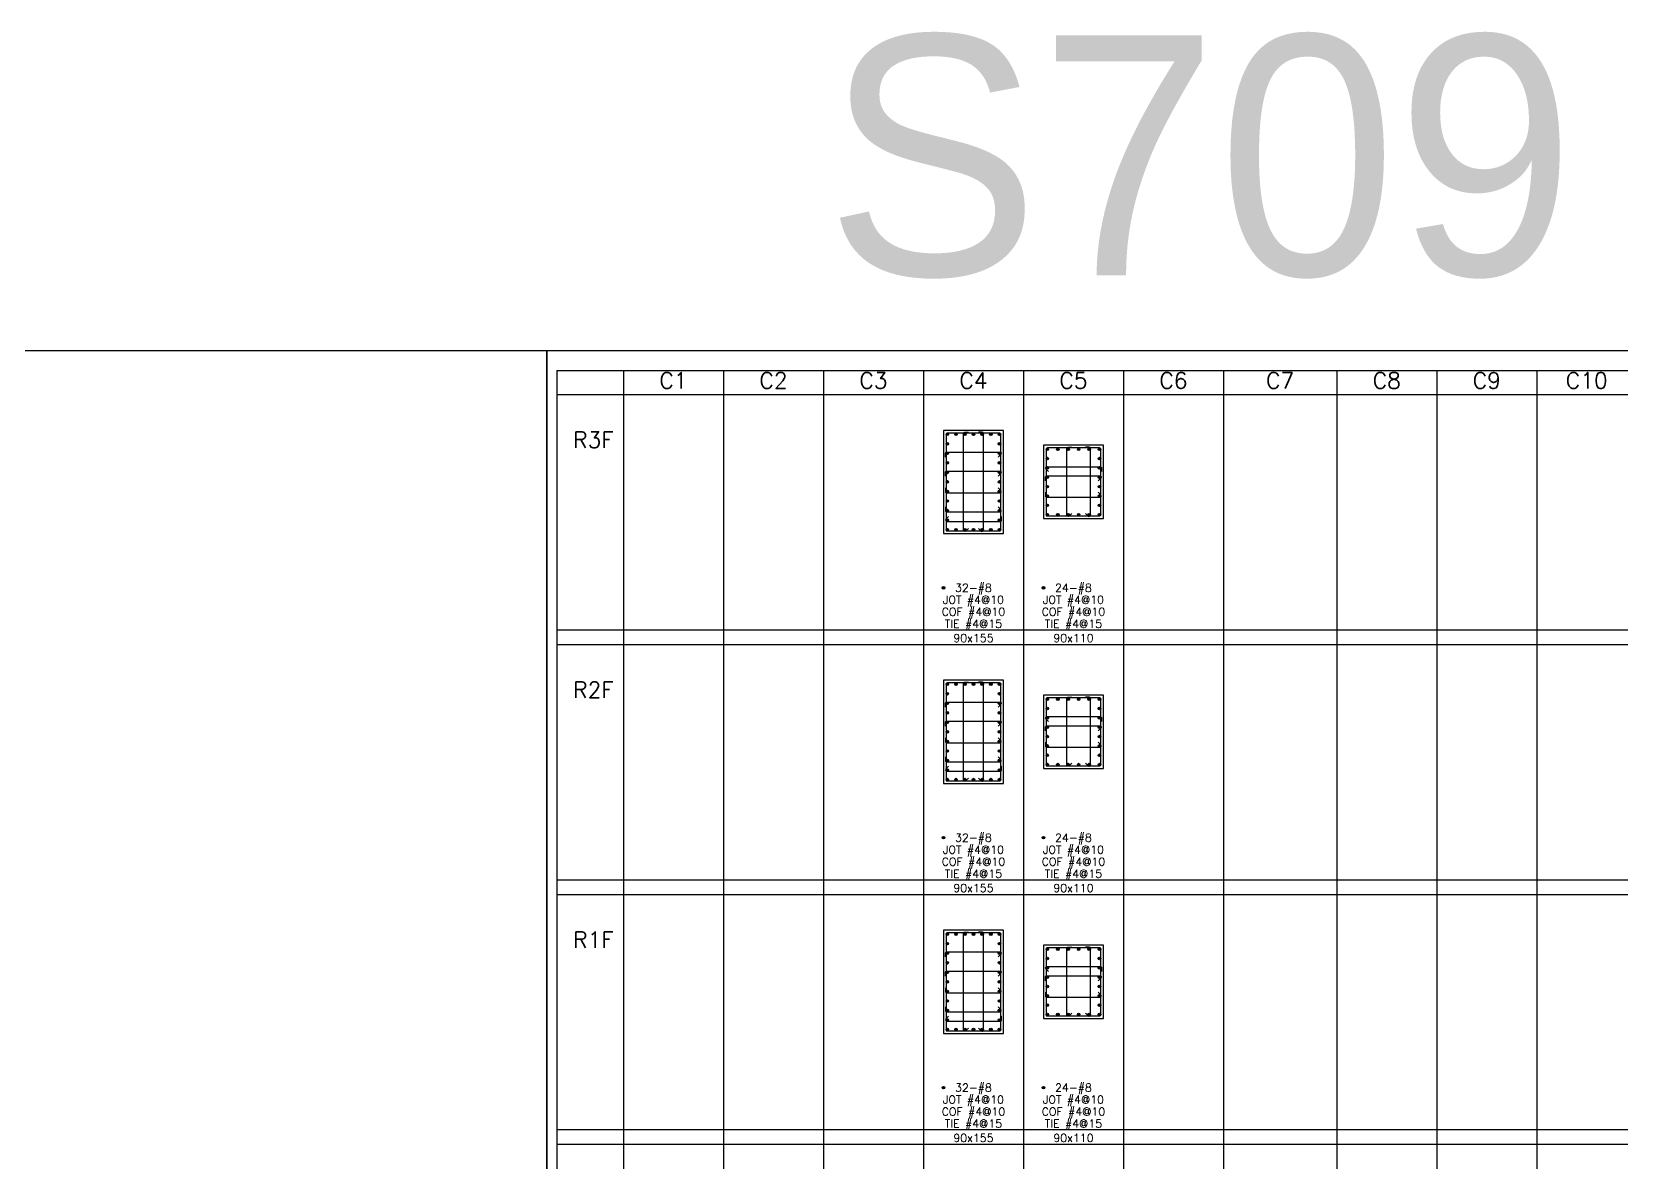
# Model space of a CAD drawing. Header units: millimetres. Extents: x 0 to 31920, y -6088 to 2522.
# Drawn here: x 24764 to 27148, y 826 to 2522 of the extents above; entities that cross this region are included whole.
import ezdxf
from ezdxf.enums import TextEntityAlignment as Align

# ---------------------------------------------------------------- set-up
doc = ezdxf.new("R2010")
doc.units = ezdxf.units.MM
doc.header["$MEASUREMENT"] = 0
for name, color, linetype in [('DwFm', 7, 'Continuous'), ('S-DIM', 2, 'Continuous'), ('S-RC', 130, 'Continuous'), ('S-REINF', 6, 'Continuous'), ('S-REINFD', 201, 'Continuous'), ('S-STUD', 1, 'Continuous'), ('S-TEXT', 2, 'Continuous')]:
    doc.layers.add(name, color=color, linetype=linetype)
doc.styles.add('CS4', font='romans.shx', dxfattribs={"width": 0.8, "bigfont": 'lsp.shx'})
doc.styles.add('HELOPEN', font='helopen.shx')

# ---------------------------------------------------------------- blocks, each defined once
blk = doc.blocks.new('繪圖範圍')
blk.add_lwpolyline([(0, 51.1), (79.8, 51.1), (79.8, 0), (0, 0)], close=True)
blk = doc.blocks.new('A$C169c4782')
at = {"layer": 'S-REINFD'}
h = blk.add_hatch(color=256, dxfattribs=at)
edge = h.paths.add_edge_path()
edge.add_arc((485.9, 1815.3), 1.91, 0, 360)
h = blk.add_hatch(color=256, dxfattribs=at)
edge = h.paths.add_edge_path()
edge.add_arc((498.9, 1815.3), 1.91, 0, 360)
h = blk.add_hatch(color=256, dxfattribs=at)
edge = h.paths.add_edge_path()
edge.add_arc((512, 1815.3), 1.91, 0, 360)
h = blk.add_hatch(color=256, dxfattribs=at)
edge = h.paths.add_edge_path()
edge.add_arc((525, 1815.3), 1.91, 0, 360)
h = blk.add_hatch(color=256, dxfattribs=at)
edge = h.paths.add_edge_path()
edge.add_arc((538, 1815.3), 1.91, 0, 360)
h = blk.add_hatch(color=256, dxfattribs=at)
edge = h.paths.add_edge_path()
edge.add_arc((551.1, 1815.3), 1.91, 0, 360)
h = blk.add_hatch(color=256, dxfattribs=at)
edge = h.paths.add_edge_path()
edge.add_arc((564.1, 1815.3), 1.91, 0, 360)
h = blk.add_hatch(color=256, dxfattribs=at)
edge = h.paths.add_edge_path()
edge.add_arc((485.9, 1801), 1.91, 0, 360)
h = blk.add_hatch(color=256, dxfattribs=at)
edge = h.paths.add_edge_path()
edge.add_arc((485.9, 1786.7), 1.91, 0, 360)
h = blk.add_hatch(color=256, dxfattribs=at)
edge = h.paths.add_edge_path()
edge.add_arc((564.1, 1801), 1.91, 0, 360)
h = blk.add_hatch(color=256, dxfattribs=at)
edge = h.paths.add_edge_path()
edge.add_arc((564.1, 1786.7), 1.91, 0, 360)
h = blk.add_hatch(color=256, dxfattribs=at)
edge = h.paths.add_edge_path()
edge.add_arc((635.9, 1792.8), 1.91, 0, 360)
h = blk.add_hatch(color=256, dxfattribs=at)
edge = h.paths.add_edge_path()
edge.add_arc((651.5, 1792.8), 1.91, 0, 360)
h = blk.add_hatch(color=256, dxfattribs=at)
edge = h.paths.add_edge_path()
edge.add_arc((667.2, 1792.8), 1.91, 0, 360)
h = blk.add_hatch(color=256, dxfattribs=at)
edge = h.paths.add_edge_path()
edge.add_arc((682.8, 1792.8), 1.91, 0, 360)
h = blk.add_hatch(color=256, dxfattribs=at)
edge = h.paths.add_edge_path()
edge.add_arc((698.5, 1792.8), 1.91, 0, 360)
h = blk.add_hatch(color=256, dxfattribs=at)
edge = h.paths.add_edge_path()
edge.add_arc((714.1, 1792.8), 1.91, 0, 360)
h = blk.add_hatch(color=256, dxfattribs=at)
edge = h.paths.add_edge_path()
edge.add_arc((485.9, 1772.4), 1.91, 0, 360)
h = blk.add_hatch(color=256, dxfattribs=at)
edge = h.paths.add_edge_path()
edge.add_arc((564.1, 1772.4), 1.91, 0, 360)
h = blk.add_hatch(color=256, dxfattribs=at)
edge = h.paths.add_edge_path()
edge.add_arc((635.9, 1778.8), 1.91, 0, 360)
h = blk.add_hatch(color=256, dxfattribs=at)
edge = h.paths.add_edge_path()
edge.add_arc((635.9, 1764.8), 1.91, 0, 360)
h = blk.add_hatch(color=256, dxfattribs=at)
edge = h.paths.add_edge_path()
edge.add_arc((714.1, 1778.8), 1.91, 0, 360)
h = blk.add_hatch(color=256, dxfattribs=at)
edge = h.paths.add_edge_path()
edge.add_arc((714.1, 1764.8), 1.91, 0, 360)
h = blk.add_hatch(color=256, dxfattribs=at)
edge = h.paths.add_edge_path()
edge.add_arc((485.9, 1758.1), 1.91, 0, 360)
h = blk.add_hatch(color=256, dxfattribs=at)
edge = h.paths.add_edge_path()
edge.add_arc((485.9, 1743.8), 1.91, 0, 360)
h = blk.add_hatch(color=256, dxfattribs=at)
edge = h.paths.add_edge_path()
edge.add_arc((564.1, 1758.1), 1.91, 0, 360)
h = blk.add_hatch(color=256, dxfattribs=at)
edge = h.paths.add_edge_path()
edge.add_arc((564.1, 1743.8), 1.91, 0, 360)
h = blk.add_hatch(color=256, dxfattribs=at)
edge = h.paths.add_edge_path()
edge.add_arc((635.9, 1750.8), 1.91, 0, 360)
h = blk.add_hatch(color=256, dxfattribs=at)
edge = h.paths.add_edge_path()
edge.add_arc((714.1, 1750.8), 1.91, 0, 360)
h = blk.add_hatch(color=256, dxfattribs=at)
edge = h.paths.add_edge_path()
edge.add_arc((485.9, 1729.4), 1.91, 0, 360)
h = blk.add_hatch(color=256, dxfattribs=at)
edge = h.paths.add_edge_path()
edge.add_arc((485.9, 1715.1), 1.91, 0, 360)
h = blk.add_hatch(color=256, dxfattribs=at)
edge = h.paths.add_edge_path()
edge.add_arc((564.1, 1729.4), 1.91, 0, 360)
h = blk.add_hatch(color=256, dxfattribs=at)
edge = h.paths.add_edge_path()
edge.add_arc((564.1, 1715.1), 1.91, 0, 360)
h = blk.add_hatch(color=256, dxfattribs=at)
edge = h.paths.add_edge_path()
edge.add_arc((635.9, 1736.7), 1.91, 0, 360)
h = blk.add_hatch(color=256, dxfattribs=at)
edge = h.paths.add_edge_path()
edge.add_arc((635.9, 1722.7), 1.91, 0, 360)
h = blk.add_hatch(color=256, dxfattribs=at)
edge = h.paths.add_edge_path()
edge.add_arc((714.1, 1736.7), 1.91, 0, 360)
h = blk.add_hatch(color=256, dxfattribs=at)
edge = h.paths.add_edge_path()
edge.add_arc((714.1, 1722.7), 1.91, 0, 360)
h = blk.add_hatch(color=256, dxfattribs=at)
edge = h.paths.add_edge_path()
edge.add_arc((485.9, 1700.8), 1.91, 0, 360)
h = blk.add_hatch(color=256, dxfattribs=at)
edge = h.paths.add_edge_path()
edge.add_arc((564.1, 1700.8), 1.91, 0, 360)
h = blk.add_hatch(color=256, dxfattribs=at)
edge = h.paths.add_edge_path()
edge.add_arc((635.9, 1708.7), 1.91, 0, 360)
h = blk.add_hatch(color=256, dxfattribs=at)
edge = h.paths.add_edge_path()
edge.add_arc((635.9, 1694.7), 1.91, 0, 360)
h = blk.add_hatch(color=256, dxfattribs=at)
edge = h.paths.add_edge_path()
edge.add_arc((651.5, 1694.7), 1.91, 0, 360)
h = blk.add_hatch(color=256, dxfattribs=at)
edge = h.paths.add_edge_path()
edge.add_arc((667.2, 1694.7), 1.91, 0, 360)
h = blk.add_hatch(color=256, dxfattribs=at)
edge = h.paths.add_edge_path()
edge.add_arc((682.8, 1694.7), 1.91, 0, 360)
h = blk.add_hatch(color=256, dxfattribs=at)
edge = h.paths.add_edge_path()
edge.add_arc((698.5, 1694.7), 1.91, 0, 360)
h = blk.add_hatch(color=256, dxfattribs=at)
edge = h.paths.add_edge_path()
edge.add_arc((714.1, 1708.7), 1.91, 0, 360)
h = blk.add_hatch(color=256, dxfattribs=at)
edge = h.paths.add_edge_path()
edge.add_arc((714.1, 1694.7), 1.91, 0, 360)
h = blk.add_hatch(color=256, dxfattribs=at)
edge = h.paths.add_edge_path()
edge.add_arc((485.9, 1686.5), 1.91, 0, 360)
h = blk.add_hatch(color=256, dxfattribs=at)
edge = h.paths.add_edge_path()
edge.add_arc((485.9, 1672.2), 1.91, 0, 360)
h = blk.add_hatch(color=256, dxfattribs=at)
edge = h.paths.add_edge_path()
edge.add_arc((498.9, 1672.2), 1.91, 0, 360)
h = blk.add_hatch(color=256, dxfattribs=at)
edge = h.paths.add_edge_path()
edge.add_arc((512, 1672.2), 1.91, 0, 360)
h = blk.add_hatch(color=256, dxfattribs=at)
edge = h.paths.add_edge_path()
edge.add_arc((525, 1672.2), 1.91, 0, 360)
h = blk.add_hatch(color=256, dxfattribs=at)
edge = h.paths.add_edge_path()
edge.add_arc((538, 1672.2), 1.91, 0, 360)
h = blk.add_hatch(color=256, dxfattribs=at)
edge = h.paths.add_edge_path()
edge.add_arc((551.1, 1672.2), 1.91, 0, 360)
h = blk.add_hatch(color=256, dxfattribs=at)
edge = h.paths.add_edge_path()
edge.add_arc((564.1, 1686.5), 1.91, 0, 360)
h = blk.add_hatch(color=256, dxfattribs=at)
edge = h.paths.add_edge_path()
edge.add_arc((564.1, 1672.2), 1.91, 0, 360)
h = blk.add_hatch(color=256, dxfattribs=at)
edge = h.paths.add_edge_path()
edge.add_arc((480, 1585), 1.91, 0, 360)
h = blk.add_hatch(color=256, dxfattribs=at)
edge = h.paths.add_edge_path()
edge.add_arc((630, 1585), 1.91, 0, 360)
h = blk.add_hatch(color=256, dxfattribs=at)
edge = h.paths.add_edge_path()
edge.add_arc((485.9, 1440.3), 1.91, 0, 360)
h = blk.add_hatch(color=256, dxfattribs=at)
edge = h.paths.add_edge_path()
edge.add_arc((498.9, 1440.3), 1.91, 0, 360)
h = blk.add_hatch(color=256, dxfattribs=at)
edge = h.paths.add_edge_path()
edge.add_arc((512, 1440.3), 1.91, 0, 360)
h = blk.add_hatch(color=256, dxfattribs=at)
edge = h.paths.add_edge_path()
edge.add_arc((525, 1440.3), 1.91, 0, 360)
h = blk.add_hatch(color=256, dxfattribs=at)
edge = h.paths.add_edge_path()
edge.add_arc((538, 1440.3), 1.91, 0, 360)
h = blk.add_hatch(color=256, dxfattribs=at)
edge = h.paths.add_edge_path()
edge.add_arc((551.1, 1440.3), 1.91, 0, 360)
h = blk.add_hatch(color=256, dxfattribs=at)
edge = h.paths.add_edge_path()
edge.add_arc((564.1, 1440.3), 1.91, 0, 360)
h = blk.add_hatch(color=256, dxfattribs=at)
edge = h.paths.add_edge_path()
edge.add_arc((485.9, 1426), 1.91, 0, 360)
h = blk.add_hatch(color=256, dxfattribs=at)
edge = h.paths.add_edge_path()
edge.add_arc((485.9, 1411.7), 1.91, 0, 360)
h = blk.add_hatch(color=256, dxfattribs=at)
edge = h.paths.add_edge_path()
edge.add_arc((564.1, 1426), 1.91, 0, 360)
h = blk.add_hatch(color=256, dxfattribs=at)
edge = h.paths.add_edge_path()
edge.add_arc((564.1, 1411.7), 1.91, 0, 360)
h = blk.add_hatch(color=256, dxfattribs=at)
edge = h.paths.add_edge_path()
edge.add_arc((635.9, 1417.8), 1.91, 0, 360)
h = blk.add_hatch(color=256, dxfattribs=at)
edge = h.paths.add_edge_path()
edge.add_arc((651.5, 1417.8), 1.91, 0, 360)
h = blk.add_hatch(color=256, dxfattribs=at)
edge = h.paths.add_edge_path()
edge.add_arc((667.2, 1417.8), 1.91, 0, 360)
h = blk.add_hatch(color=256, dxfattribs=at)
edge = h.paths.add_edge_path()
edge.add_arc((682.8, 1417.8), 1.91, 0, 360)
h = blk.add_hatch(color=256, dxfattribs=at)
edge = h.paths.add_edge_path()
edge.add_arc((698.5, 1417.8), 1.91, 0, 360)
h = blk.add_hatch(color=256, dxfattribs=at)
edge = h.paths.add_edge_path()
edge.add_arc((714.1, 1417.8), 1.91, 0, 360)
h = blk.add_hatch(color=256, dxfattribs=at)
edge = h.paths.add_edge_path()
edge.add_arc((485.9, 1397.4), 1.91, 0, 360)
h = blk.add_hatch(color=256, dxfattribs=at)
edge = h.paths.add_edge_path()
edge.add_arc((485.9, 1383.1), 1.91, 0, 360)
h = blk.add_hatch(color=256, dxfattribs=at)
edge = h.paths.add_edge_path()
edge.add_arc((564.1, 1397.4), 1.91, 0, 360)
h = blk.add_hatch(color=256, dxfattribs=at)
edge = h.paths.add_edge_path()
edge.add_arc((564.1, 1383.1), 1.91, 0, 360)
h = blk.add_hatch(color=256, dxfattribs=at)
edge = h.paths.add_edge_path()
edge.add_arc((635.9, 1403.8), 1.91, 0, 360)
h = blk.add_hatch(color=256, dxfattribs=at)
edge = h.paths.add_edge_path()
edge.add_arc((635.9, 1389.8), 1.91, 0, 360)
h = blk.add_hatch(color=256, dxfattribs=at)
edge = h.paths.add_edge_path()
edge.add_arc((714.1, 1403.8), 1.91, 0, 360)
h = blk.add_hatch(color=256, dxfattribs=at)
edge = h.paths.add_edge_path()
edge.add_arc((714.1, 1389.8), 1.91, 0, 360)
h = blk.add_hatch(color=256, dxfattribs=at)
edge = h.paths.add_edge_path()
edge.add_arc((485.9, 1368.8), 1.91, 0, 360)
h = blk.add_hatch(color=256, dxfattribs=at)
edge = h.paths.add_edge_path()
edge.add_arc((564.1, 1368.8), 1.91, 0, 360)
h = blk.add_hatch(color=256, dxfattribs=at)
edge = h.paths.add_edge_path()
edge.add_arc((635.9, 1375.8), 1.91, 0, 360)
h = blk.add_hatch(color=256, dxfattribs=at)
edge = h.paths.add_edge_path()
edge.add_arc((635.9, 1361.7), 1.91, 0, 360)
h = blk.add_hatch(color=256, dxfattribs=at)
edge = h.paths.add_edge_path()
edge.add_arc((714.1, 1375.8), 1.91, 0, 360)
h = blk.add_hatch(color=256, dxfattribs=at)
edge = h.paths.add_edge_path()
edge.add_arc((714.1, 1361.7), 1.91, 0, 360)
h = blk.add_hatch(color=256, dxfattribs=at)
edge = h.paths.add_edge_path()
edge.add_arc((485.9, 1354.4), 1.91, 0, 360)
h = blk.add_hatch(color=256, dxfattribs=at)
edge = h.paths.add_edge_path()
edge.add_arc((485.9, 1340.1), 1.91, 0, 360)
h = blk.add_hatch(color=256, dxfattribs=at)
edge = h.paths.add_edge_path()
edge.add_arc((564.1, 1354.4), 1.91, 0, 360)
h = blk.add_hatch(color=256, dxfattribs=at)
edge = h.paths.add_edge_path()
edge.add_arc((564.1, 1340.1), 1.91, 0, 360)
h = blk.add_hatch(color=256, dxfattribs=at)
edge = h.paths.add_edge_path()
edge.add_arc((635.9, 1347.7), 1.91, 0, 360)
h = blk.add_hatch(color=256, dxfattribs=at)
edge = h.paths.add_edge_path()
edge.add_arc((635.9, 1333.7), 1.91, 0, 360)
h = blk.add_hatch(color=256, dxfattribs=at)
edge = h.paths.add_edge_path()
edge.add_arc((714.1, 1347.7), 1.91, 0, 360)
h = blk.add_hatch(color=256, dxfattribs=at)
edge = h.paths.add_edge_path()
edge.add_arc((714.1, 1333.7), 1.91, 0, 360)
h = blk.add_hatch(color=256, dxfattribs=at)
edge = h.paths.add_edge_path()
edge.add_arc((485.9, 1325.8), 1.91, 0, 360)
h = blk.add_hatch(color=256, dxfattribs=at)
edge = h.paths.add_edge_path()
edge.add_arc((485.9, 1311.5), 1.91, 0, 360)
h = blk.add_hatch(color=256, dxfattribs=at)
edge = h.paths.add_edge_path()
edge.add_arc((564.1, 1325.8), 1.91, 0, 360)
h = blk.add_hatch(color=256, dxfattribs=at)
edge = h.paths.add_edge_path()
edge.add_arc((564.1, 1311.5), 1.91, 0, 360)
h = blk.add_hatch(color=256, dxfattribs=at)
edge = h.paths.add_edge_path()
edge.add_arc((635.9, 1319.7), 1.91, 0, 360)
h = blk.add_hatch(color=256, dxfattribs=at)
edge = h.paths.add_edge_path()
edge.add_arc((651.5, 1319.7), 1.91, 0, 360)
h = blk.add_hatch(color=256, dxfattribs=at)
edge = h.paths.add_edge_path()
edge.add_arc((667.2, 1319.7), 1.91, 0, 360)
h = blk.add_hatch(color=256, dxfattribs=at)
edge = h.paths.add_edge_path()
edge.add_arc((682.8, 1319.7), 1.91, 0, 360)
h = blk.add_hatch(color=256, dxfattribs=at)
edge = h.paths.add_edge_path()
edge.add_arc((698.5, 1319.7), 1.91, 0, 360)
h = blk.add_hatch(color=256, dxfattribs=at)
edge = h.paths.add_edge_path()
edge.add_arc((714.1, 1319.7), 1.91, 0, 360)
h = blk.add_hatch(color=256, dxfattribs=at)
edge = h.paths.add_edge_path()
edge.add_arc((485.9, 1297.2), 1.91, 0, 360)
h = blk.add_hatch(color=256, dxfattribs=at)
edge = h.paths.add_edge_path()
edge.add_arc((498.9, 1297.2), 1.91, 0, 360)
h = blk.add_hatch(color=256, dxfattribs=at)
edge = h.paths.add_edge_path()
edge.add_arc((512, 1297.2), 1.91, 0, 360)
h = blk.add_hatch(color=256, dxfattribs=at)
edge = h.paths.add_edge_path()
edge.add_arc((525, 1297.2), 1.91, 0, 360)
h = blk.add_hatch(color=256, dxfattribs=at)
edge = h.paths.add_edge_path()
edge.add_arc((538, 1297.2), 1.91, 0, 360)
h = blk.add_hatch(color=256, dxfattribs=at)
edge = h.paths.add_edge_path()
edge.add_arc((551.1, 1297.2), 1.91, 0, 360)
h = blk.add_hatch(color=256, dxfattribs=at)
edge = h.paths.add_edge_path()
edge.add_arc((564.1, 1297.2), 1.91, 0, 360)
h = blk.add_hatch(color=256, dxfattribs=at)
edge = h.paths.add_edge_path()
edge.add_arc((480, 1210), 1.91, 0, 360)
h = blk.add_hatch(color=256, dxfattribs=at)
edge = h.paths.add_edge_path()
edge.add_arc((630, 1210), 1.91, 0, 360)
h = blk.add_hatch(color=256, dxfattribs=at)
edge = h.paths.add_edge_path()
edge.add_arc((485.9, 1065.3), 1.91, 0, 360)
h = blk.add_hatch(color=256, dxfattribs=at)
edge = h.paths.add_edge_path()
edge.add_arc((485.9, 1051), 1.91, 0, 360)
h = blk.add_hatch(color=256, dxfattribs=at)
edge = h.paths.add_edge_path()
edge.add_arc((498.9, 1065.3), 1.91, 0, 360)
h = blk.add_hatch(color=256, dxfattribs=at)
edge = h.paths.add_edge_path()
edge.add_arc((512, 1065.3), 1.91, 0, 360)
h = blk.add_hatch(color=256, dxfattribs=at)
edge = h.paths.add_edge_path()
edge.add_arc((525, 1065.3), 1.91, 0, 360)
h = blk.add_hatch(color=256, dxfattribs=at)
edge = h.paths.add_edge_path()
edge.add_arc((538, 1065.3), 1.91, 0, 360)
h = blk.add_hatch(color=256, dxfattribs=at)
edge = h.paths.add_edge_path()
edge.add_arc((551.1, 1065.3), 1.91, 0, 360)
h = blk.add_hatch(color=256, dxfattribs=at)
edge = h.paths.add_edge_path()
edge.add_arc((564.1, 1065.3), 1.91, 0, 360)
h = blk.add_hatch(color=256, dxfattribs=at)
edge = h.paths.add_edge_path()
edge.add_arc((564.1, 1051), 1.91, 0, 360)
h = blk.add_hatch(color=256, dxfattribs=at)
edge = h.paths.add_edge_path()
edge.add_arc((485.9, 1036.7), 1.91, 0, 360)
h = blk.add_hatch(color=256, dxfattribs=at)
edge = h.paths.add_edge_path()
edge.add_arc((564.1, 1036.7), 1.91, 0, 360)
h = blk.add_hatch(color=256, dxfattribs=at)
edge = h.paths.add_edge_path()
edge.add_arc((635.9, 1042.8), 1.91, 0, 360)
h = blk.add_hatch(color=256, dxfattribs=at)
edge = h.paths.add_edge_path()
edge.add_arc((635.9, 1028.8), 1.91, 0, 360)
h = blk.add_hatch(color=256, dxfattribs=at)
edge = h.paths.add_edge_path()
edge.add_arc((651.5, 1042.8), 1.91, 0, 360)
h = blk.add_hatch(color=256, dxfattribs=at)
edge = h.paths.add_edge_path()
edge.add_arc((667.2, 1042.8), 1.91, 0, 360)
h = blk.add_hatch(color=256, dxfattribs=at)
edge = h.paths.add_edge_path()
edge.add_arc((682.8, 1042.8), 1.91, 0, 360)
h = blk.add_hatch(color=256, dxfattribs=at)
edge = h.paths.add_edge_path()
edge.add_arc((698.5, 1042.8), 1.91, 0, 360)
h = blk.add_hatch(color=256, dxfattribs=at)
edge = h.paths.add_edge_path()
edge.add_arc((714.1, 1042.8), 1.91, 0, 360)
h = blk.add_hatch(color=256, dxfattribs=at)
edge = h.paths.add_edge_path()
edge.add_arc((714.1, 1028.8), 1.91, 0, 360)
h = blk.add_hatch(color=256, dxfattribs=at)
edge = h.paths.add_edge_path()
edge.add_arc((485.9, 1022.4), 1.91, 0, 360)
h = blk.add_hatch(color=256, dxfattribs=at)
edge = h.paths.add_edge_path()
edge.add_arc((485.9, 1008.1), 1.91, 0, 360)
h = blk.add_hatch(color=256, dxfattribs=at)
edge = h.paths.add_edge_path()
edge.add_arc((564.1, 1022.4), 1.91, 0, 360)
h = blk.add_hatch(color=256, dxfattribs=at)
edge = h.paths.add_edge_path()
edge.add_arc((564.1, 1008.1), 1.91, 0, 360)
h = blk.add_hatch(color=256, dxfattribs=at)
edge = h.paths.add_edge_path()
edge.add_arc((635.9, 1014.8), 1.91, 0, 360)
h = blk.add_hatch(color=256, dxfattribs=at)
edge = h.paths.add_edge_path()
edge.add_arc((635.9, 1000.8), 1.91, 0, 360)
h = blk.add_hatch(color=256, dxfattribs=at)
edge = h.paths.add_edge_path()
edge.add_arc((714.1, 1014.8), 1.91, 0, 360)
h = blk.add_hatch(color=256, dxfattribs=at)
edge = h.paths.add_edge_path()
edge.add_arc((714.1, 1000.8), 1.91, 0, 360)
h = blk.add_hatch(color=256, dxfattribs=at)
edge = h.paths.add_edge_path()
edge.add_arc((485.9, 993.8), 1.91, 0, 360)
h = blk.add_hatch(color=256, dxfattribs=at)
edge = h.paths.add_edge_path()
edge.add_arc((485.9, 979.4), 1.91, 0, 360)
h = blk.add_hatch(color=256, dxfattribs=at)
edge = h.paths.add_edge_path()
edge.add_arc((564.1, 993.8), 1.91, 0, 360)
h = blk.add_hatch(color=256, dxfattribs=at)
edge = h.paths.add_edge_path()
edge.add_arc((564.1, 979.4), 1.91, 0, 360)
h = blk.add_hatch(color=256, dxfattribs=at)
edge = h.paths.add_edge_path()
edge.add_arc((635.9, 986.7), 1.91, 0, 360)
h = blk.add_hatch(color=256, dxfattribs=at)
edge = h.paths.add_edge_path()
edge.add_arc((714.1, 986.7), 1.91, 0, 360)
h = blk.add_hatch(color=256, dxfattribs=at)
edge = h.paths.add_edge_path()
edge.add_arc((485.9, 965.1), 1.91, 0, 360)
h = blk.add_hatch(color=256, dxfattribs=at)
edge = h.paths.add_edge_path()
edge.add_arc((564.1, 965.1), 1.91, 0, 360)
h = blk.add_hatch(color=256, dxfattribs=at)
edge = h.paths.add_edge_path()
edge.add_arc((635.9, 972.7), 1.91, 0, 360)
h = blk.add_hatch(color=256, dxfattribs=at)
edge = h.paths.add_edge_path()
edge.add_arc((635.9, 958.7), 1.91, 0, 360)
h = blk.add_hatch(color=256, dxfattribs=at)
edge = h.paths.add_edge_path()
edge.add_arc((714.1, 972.7), 1.91, 0, 360)
h = blk.add_hatch(color=256, dxfattribs=at)
edge = h.paths.add_edge_path()
edge.add_arc((714.1, 958.7), 1.91, 0, 360)
h = blk.add_hatch(color=256, dxfattribs=at)
edge = h.paths.add_edge_path()
edge.add_arc((485.9, 950.8), 1.91, 0, 360)
h = blk.add_hatch(color=256, dxfattribs=at)
edge = h.paths.add_edge_path()
edge.add_arc((485.9, 936.5), 1.91, 0, 360)
h = blk.add_hatch(color=256, dxfattribs=at)
edge = h.paths.add_edge_path()
edge.add_arc((564.1, 950.8), 1.91, 0, 360)
h = blk.add_hatch(color=256, dxfattribs=at)
edge = h.paths.add_edge_path()
edge.add_arc((564.1, 936.5), 1.91, 0, 360)
h = blk.add_hatch(color=256, dxfattribs=at)
edge = h.paths.add_edge_path()
edge.add_arc((635.9, 944.7), 1.91, 0, 360)
h = blk.add_hatch(color=256, dxfattribs=at)
edge = h.paths.add_edge_path()
edge.add_arc((651.5, 944.7), 1.91, 0, 360)
h = blk.add_hatch(color=256, dxfattribs=at)
edge = h.paths.add_edge_path()
edge.add_arc((667.2, 944.7), 1.91, 0, 360)
h = blk.add_hatch(color=256, dxfattribs=at)
edge = h.paths.add_edge_path()
edge.add_arc((682.8, 944.7), 1.91, 0, 360)
h = blk.add_hatch(color=256, dxfattribs=at)
edge = h.paths.add_edge_path()
edge.add_arc((698.5, 944.7), 1.91, 0, 360)
h = blk.add_hatch(color=256, dxfattribs=at)
edge = h.paths.add_edge_path()
edge.add_arc((714.1, 944.7), 1.91, 0, 360)
h = blk.add_hatch(color=256, dxfattribs=at)
edge = h.paths.add_edge_path()
edge.add_arc((485.9, 922.2), 1.91, 0, 360)
h = blk.add_hatch(color=256, dxfattribs=at)
edge = h.paths.add_edge_path()
edge.add_arc((498.9, 922.2), 1.91, 0, 360)
h = blk.add_hatch(color=256, dxfattribs=at)
edge = h.paths.add_edge_path()
edge.add_arc((512, 922.2), 1.91, 0, 360)
h = blk.add_hatch(color=256, dxfattribs=at)
edge = h.paths.add_edge_path()
edge.add_arc((525, 922.2), 1.91, 0, 360)
h = blk.add_hatch(color=256, dxfattribs=at)
edge = h.paths.add_edge_path()
edge.add_arc((538, 922.2), 1.91, 0, 360)
h = blk.add_hatch(color=256, dxfattribs=at)
edge = h.paths.add_edge_path()
edge.add_arc((551.1, 922.2), 1.91, 0, 360)
h = blk.add_hatch(color=256, dxfattribs=at)
edge = h.paths.add_edge_path()
edge.add_arc((564.1, 922.2), 1.91, 0, 360)
h = blk.add_hatch(color=256, dxfattribs=at)
edge = h.paths.add_edge_path()
edge.add_arc((480, 835), 1.91, 0, 360)
h = blk.add_hatch(color=256, dxfattribs=at)
edge = h.paths.add_edge_path()
edge.add_arc((630, 835), 1.91, 0, 360)
at = {"layer": 'S-RC'}
for points in [[(480, 1666.2), (570, 1666.2), (570, 1821.2), (480, 1821.2), (480, 1666.2)], [(630, 1688.8), (720, 1688.8), (720, 1798.8), (630, 1798.8), (630, 1688.8)], [(480, 1291.2), (570, 1291.2), (570, 1446.2), (480, 1446.2), (480, 1291.2)], [(630, 1313.8), (720, 1313.8), (720, 1423.8), (630, 1423.8), (630, 1313.8)], [(480, 916.2), (570, 916.2), (570, 1071.2), (480, 1071.2), (480, 916.2)], [(630, 938.8), (720, 938.8), (720, 1048.8), (630, 1048.8), (630, 938.8)]]:
    blk.add_lwpolyline(points, dxfattribs=at)
at = {"layer": 'S-REINF', "color": 2}
for points in [[(484, 1670.2), (564.1, 1670.2, 0.414214), (566, 1672.2), (566, 1815.3, 0.414214), (564.1, 1817.2), (485.9, 1817.2, 0.414214), (484, 1815.3), (484, 1670.2)], [(517.6, 1674.1), (513.3, 1670.1, -0.653352), (510.1, 1671.5), (510.1, 1816.4, -0.414214), (512, 1818.3), (517.6, 1818.3)], [(532.4, 1674.1), (536.7, 1670.1, 0.653352), (539.9, 1671.5), (539.9, 1816.4, 0.414214), (538, 1818.3), (532.4, 1818.3)], [(482.9, 1781.1), (482.9, 1786.7, -0.414214), (484.8, 1788.6), (564.8, 1788.6, -0.653352), (566.2, 1785.4), (562.2, 1781.1)], [(634, 1692.8), (714.1, 1692.8, 0.414214), (716, 1694.7), (716, 1792.8, 0.414214), (714.1, 1794.8), (635.9, 1794.8, 0.414214), (634, 1792.8), (634, 1692.8)], [(672.8, 1696.6), (668.5, 1692.6, -0.653352), (665.3, 1694), (665.3, 1793.9, -0.414214), (667.2, 1795.8), (672.8, 1795.8)], [(692.9, 1696.6), (697.2, 1692.6, 0.653352), (700.4, 1694), (700.4, 1793.9, 0.414214), (698.5, 1795.8), (692.9, 1795.8)], [(637.8, 1759.2), (633.8, 1763.5, -0.653352), (635.2, 1766.7), (715.2, 1766.7, -0.414214), (717.1, 1764.8), (717.1, 1759.2)], [(482.9, 1752.5), (482.9, 1758.1, -0.414214), (484.8, 1760), (564.8, 1760, -0.653352), (566.2, 1756.8), (562.2, 1752.5)], [(632.9, 1745.2), (632.9, 1750.8, -0.414214), (634.8, 1752.7), (714.8, 1752.7, -0.653352), (716.2, 1749.5), (712.2, 1745.2)], [(482.9, 1735), (482.9, 1729.4, 0.414214), (484.8, 1727.5), (564.8, 1727.5, 0.653352), (566.2, 1730.7), (562.2, 1735)], [(632.9, 1728.3), (632.9, 1722.7, 0.414214), (634.8, 1720.8), (714.8, 1720.8, 0.653352), (716.2, 1724), (712.2, 1728.3)], [(482.9, 1706.4), (482.9, 1700.8, 0.414214), (484.8, 1698.9), (564.8, 1698.9, 0.653352), (566.2, 1702.1), (562.2, 1706.4)], [(487.8, 1692.1), (483.8, 1687.8, 0.653352), (485.2, 1684.6), (565.2, 1684.6, 0.414214), (567.1, 1686.5), (567.1, 1692.1)], [(484, 1295.2), (564.1, 1295.2, 0.414214), (566, 1297.2), (566, 1440.3, 0.414214), (564.1, 1442.2), (485.9, 1442.2, 0.414214), (484, 1440.3), (484, 1295.2)], [(517.6, 1299.1), (513.3, 1295.1, -0.653352), (510.1, 1296.5), (510.1, 1441.4, -0.414214), (512, 1443.3), (517.6, 1443.3)], [(532.4, 1299.1), (536.7, 1295.1, 0.653352), (539.9, 1296.5), (539.9, 1441.4, 0.414214), (538, 1443.3), (532.4, 1443.3)], [(482.9, 1406.1), (482.9, 1411.7, -0.414214), (484.8, 1413.6), (564.8, 1413.6, -0.653352), (566.2, 1410.4), (562.2, 1406.1)], [(634, 1317.8), (714.1, 1317.8, 0.414214), (716, 1319.7), (716, 1417.8, 0.414214), (714.1, 1419.8), (635.9, 1419.8, 0.414214), (634, 1417.8), (634, 1317.8)], [(672.8, 1321.6), (668.5, 1317.6, -0.653352), (665.3, 1319), (665.3, 1418.9, -0.414214), (667.2, 1420.8), (672.8, 1420.8)], [(692.9, 1321.6), (697.2, 1317.6, 0.653352), (700.4, 1319), (700.4, 1418.9, 0.414214), (698.5, 1420.8), (692.9, 1420.8)], [(482.9, 1377.5), (482.9, 1383.1, -0.414214), (484.8, 1385), (564.8, 1385, -0.653352), (566.2, 1381.8), (562.2, 1377.5)], [(637.8, 1384.2), (633.8, 1388.5, -0.653352), (635.2, 1391.7), (715.2, 1391.7, -0.414214), (717.1, 1389.8), (717.1, 1384.2)], [(482.9, 1360), (482.9, 1354.4, 0.414214), (484.8, 1352.5), (564.8, 1352.5, 0.653352), (566.2, 1355.7), (562.2, 1360)], [(632.9, 1370.2), (632.9, 1375.8, -0.414214), (634.8, 1377.7), (714.8, 1377.7, -0.653352), (716.2, 1374.5), (712.2, 1370.2)], [(632.9, 1353.3), (632.9, 1347.7, 0.414214), (634.8, 1345.8), (714.8, 1345.8, 0.653352), (716.2, 1349), (712.2, 1353.3)], [(482.9, 1331.4), (482.9, 1325.8, 0.414214), (484.8, 1323.9), (564.8, 1323.9, 0.653352), (566.2, 1327.1), (562.2, 1331.4)], [(487.8, 1317.1), (483.8, 1312.8, 0.653352), (485.2, 1309.6), (565.2, 1309.6, 0.414214), (567.1, 1311.5), (567.1, 1317.1)], [(484, 920.2), (564.1, 920.2, 0.414214), (566, 922.2), (566, 1065.3, 0.414214), (564.1, 1067.2), (485.9, 1067.2, 0.414214), (484, 1065.3), (484, 920.2)], [(517.6, 924.1), (513.3, 920.1, -0.653352), (510.1, 921.5), (510.1, 1066.4, -0.414214), (512, 1068.3), (517.6, 1068.3)], [(532.4, 924.1), (536.7, 920.1, 0.653352), (539.9, 921.5), (539.9, 1066.4, 0.414214), (538, 1068.3), (532.4, 1068.3)], [(482.9, 1031.1), (482.9, 1036.7, -0.414214), (484.8, 1038.6), (564.8, 1038.6, -0.653352), (566.2, 1035.4), (562.2, 1031.1)], [(634, 942.8), (714.1, 942.8, 0.414214), (716, 944.7), (716, 1042.8, 0.414214), (714.1, 1044.8), (635.9, 1044.8, 0.414214), (634, 1042.8), (634, 942.8)], [(672.8, 946.6), (668.5, 942.6, -0.653352), (665.3, 944), (665.3, 1043.9, -0.414214), (667.2, 1045.8), (672.8, 1045.8)], [(692.9, 946.6), (697.2, 942.6, 0.653352), (700.4, 944), (700.4, 1043.9, 0.414214), (698.5, 1045.8), (692.9, 1045.8)], [(482.9, 1002.5), (482.9, 1008.1, -0.414214), (484.8, 1010), (564.8, 1010, -0.653352), (566.2, 1006.8), (562.2, 1002.5)], [(632.9, 995.2), (632.9, 1000.8, -0.414214), (634.8, 1002.7), (714.8, 1002.7, -0.653352), (716.2, 999.5), (712.2, 995.2)], [(637.8, 1009.2), (633.8, 1013.5, -0.653352), (635.2, 1016.7), (715.2, 1016.7, -0.414214), (717.1, 1014.8), (717.1, 1009.2)], [(482.9, 985), (482.9, 979.4, 0.414214), (484.8, 977.5), (564.8, 977.5, 0.653352), (566.2, 980.7), (562.2, 985)], [(632.9, 978.3), (632.9, 972.7, 0.414214), (634.8, 970.8), (714.8, 970.8, 0.653352), (716.2, 974), (712.2, 978.3)], [(482.9, 956.4), (482.9, 950.8, 0.414214), (484.8, 948.9), (564.8, 948.9, 0.653352), (566.2, 952.1), (562.2, 956.4)], [(487.8, 942.1), (483.8, 937.8, 0.653352), (485.2, 934.6), (565.2, 934.6, 0.414214), (567.1, 936.5), (567.1, 942.1)]]:
    blk.add_lwpolyline(points, format="xyb", dxfattribs=at)
at = {"layer": 'S-REINFD'}
for centre in [(485.9, 1815.3), (498.9, 1815.3), (512, 1815.3), (525, 1815.3), (538, 1815.3), (551.1, 1815.3), (564.1, 1815.3), (485.9, 1801), (485.9, 1786.7), (564.1, 1801), (564.1, 1786.7), (635.9, 1792.8), (651.5, 1792.8), (667.2, 1792.8), (682.8, 1792.8), (698.5, 1792.8), (714.1, 1792.8), (485.9, 1772.4), (564.1, 1772.4), (635.9, 1778.8), (635.9, 1764.8), (714.1, 1778.8), (714.1, 1764.8), (485.9, 1758.1), (485.9, 1743.8), (564.1, 1758.1), (564.1, 1743.8), (635.9, 1750.8), (714.1, 1750.8), (485.9, 1729.4), (485.9, 1715.1), (564.1, 1729.4), (564.1, 1715.1), (635.9, 1736.7), (635.9, 1722.7), (714.1, 1736.7), (714.1, 1722.7), (485.9, 1700.8), (564.1, 1700.8), (635.9, 1708.7), (635.9, 1694.7), (651.5, 1694.7), (667.2, 1694.7), (682.8, 1694.7), (698.5, 1694.7), (714.1, 1708.7), (714.1, 1694.7), (485.9, 1686.5), (485.9, 1672.2), (498.9, 1672.2), (512, 1672.2), (525, 1672.2), (538, 1672.2), (551.1, 1672.2), (564.1, 1686.5), (564.1, 1672.2), (480, 1585), (630, 1585), (485.9, 1440.3), (498.9, 1440.3), (512, 1440.3), (525, 1440.3), (538, 1440.3), (551.1, 1440.3), (564.1, 1440.3), (485.9, 1426), (485.9, 1411.7), (564.1, 1426), (564.1, 1411.7), (635.9, 1417.8), (651.5, 1417.8), (667.2, 1417.8), (682.8, 1417.8), (698.5, 1417.8), (714.1, 1417.8), (485.9, 1397.4), (485.9, 1383.1), (564.1, 1397.4), (564.1, 1383.1), (635.9, 1403.8), (635.9, 1389.8), (714.1, 1403.8), (714.1, 1389.8), (485.9, 1368.8), (564.1, 1368.8), (635.9, 1375.8), (635.9, 1361.7), (714.1, 1375.8), (714.1, 1361.7), (485.9, 1354.4), (485.9, 1340.1), (564.1, 1354.4), (564.1, 1340.1), (635.9, 1347.7), (635.9, 1333.7), (714.1, 1347.7), (714.1, 1333.7), (485.9, 1325.8), (485.9, 1311.5), (564.1, 1325.8), (564.1, 1311.5), (635.9, 1319.7), (651.5, 1319.7), (667.2, 1319.7), (682.8, 1319.7), (698.5, 1319.7), (714.1, 1319.7), (485.9, 1297.2), (498.9, 1297.2), (512, 1297.2), (525, 1297.2), (538, 1297.2), (551.1, 1297.2), (564.1, 1297.2), (480, 1210), (630, 1210), (485.9, 1065.3), (485.9, 1051), (498.9, 1065.3), (512, 1065.3), (525, 1065.3), (538, 1065.3), (551.1, 1065.3), (564.1, 1065.3), (564.1, 1051), (485.9, 1036.7), (564.1, 1036.7), (635.9, 1042.8), (635.9, 1028.8), (651.5, 1042.8), (667.2, 1042.8), (682.8, 1042.8), (698.5, 1042.8), (714.1, 1042.8), (714.1, 1028.8), (485.9, 1022.4), (485.9, 1008.1), (564.1, 1022.4), (564.1, 1008.1), (635.9, 1014.8), (635.9, 1000.8), (714.1, 1014.8), (714.1, 1000.8), (485.9, 993.8), (485.9, 979.4), (564.1, 993.8), (564.1, 979.4), (635.9, 986.7), (714.1, 986.7), (485.9, 965.1), (564.1, 965.1), (635.9, 972.7), (635.9, 958.7), (714.1, 972.7), (714.1, 958.7), (485.9, 950.8), (485.9, 936.5), (564.1, 950.8), (564.1, 936.5), (635.9, 944.7), (651.5, 944.7), (667.2, 944.7), (682.8, 944.7), (698.5, 944.7), (714.1, 944.7), (485.9, 922.2), (498.9, 922.2), (512, 922.2), (525, 922.2), (538, 922.2), (551.1, 922.2), (564.1, 922.2), (480, 835), (630, 835)]:
    blk.add_circle(centre, 1.91, dxfattribs=at)
at = {"layer": 'S-TEXT', "style": 'CS4'}
for s, p in [('JOT #4@10', (525, 1561)), ('32-#8', (525, 1579)), ('JOT #4@10', (675, 1561)), ('24-#8', (675, 1579)), ('COF #4@10', (525, 1543)), ('COF #4@10', (675, 1543)), ('TIE #4@15', (525, 1525)), ('TIE #4@15', (675, 1525)), ('90x155', (525, 1503.5)), ('90x110', (675, 1503.5)), ('32-#8', (525, 1204)), ('24-#8', (675, 1204)), ('JOT #4@10', (525, 1186)), ('JOT #4@10', (675, 1186)), ('COF #4@10', (525, 1168)), ('COF #4@10', (675, 1168)), ('TIE #4@15', (525, 1150)), ('TIE #4@15', (675, 1150)), ('90x155', (525, 1128.5)), ('90x110', (675, 1128.5)), ('32-#8', (525, 829)), ('24-#8', (675, 829)), ('JOT #4@10', (525, 811)), ('JOT #4@10', (675, 811)), ('COF #4@10', (525, 793)), ('TIE #4@15', (525, 775)), ('COF #4@10', (675, 793)), ('TIE #4@15', (675, 775)), ('90x155', (525, 753.5)), ('90x110', (675, 753.5))]:
    blk.add_text(s, height=12, dxfattribs=at).set_placement(p, align=Align.CENTER)

msp = doc.modelspace()

# ---------------------------------------------------------------- linework, layer by layer
at = {"layer": 'S-STUD'}
for p, q in [((25551, 2014), (28556, 2014)), ((25551, 2014), (25551, 103)), ((25651, 2014), (25651, 103)), ((25801, 2014), (25801, 103)), ((25951, 2014), (25951, 103)), ((26101, 2014), (26101, 103)), ((26251, 2014), (26251, 103)), ((26401, 2014), (26401, 103)), ((26551, 2014), (26551, 103)), ((26721, 2014), (26721, 103)), ((26871, 2014), (26871, 103)), ((27021, 2014), (27021, 103)), ((25551, 1978), (28556, 1978)), ((25551, 1625), (28556, 1625)), ((25551, 1603), (28556, 1603)), ((25551, 1250), (28556, 1250)), ((25551, 1228), (28556, 1228)), ((25551, 875), (28556, 875)), ((25551, 853), (28556, 853))]:
    msp.add_line(p, q, dxfattribs=at)

# ---------------------------------------------------------------- block references
at = {"layer": 'DwFm', "xscale": 40, "yscale": 40, "zscale": 40}
for p in [(22344, 0), (25536, 0)]:
    msp.add_blockref('繪圖範圍', p, dxfattribs=at)
at = {"layer": 'S-DIM'}
msp.add_blockref('A$C169c4782', (25651, 103), dxfattribs=at)

# ---------------------------------------------------------------- texts
at = {"color": 4, "style": 'HELOPEN'}
msp.add_text('S709', height=360, dxfattribs=at).set_placement((25953.9, 2156.8))
at = {"layer": 'S-TEXT', "style": 'CS4'}
for s, p in [('C1', (25726, 1987)), ('C2', (25876, 1987)), ('C3', (26026, 1987)), ('C4', (26176, 1987)), ('C5', (26326, 1987)), ('C6', (26476, 1987)), ('C7', (26636, 1987)), ('C8', (26796, 1987)), ('C9', (26946, 1987)), ('C10', (27096, 1987)), ('R3F', (25606, 1898)), ('R2F', (25606, 1523)), ('R1F', (25606, 1148))]:
    msp.add_text(s, height=24, dxfattribs=at).set_placement(p, align=Align.CENTER)

doc.saveas('drawing.dxf')
